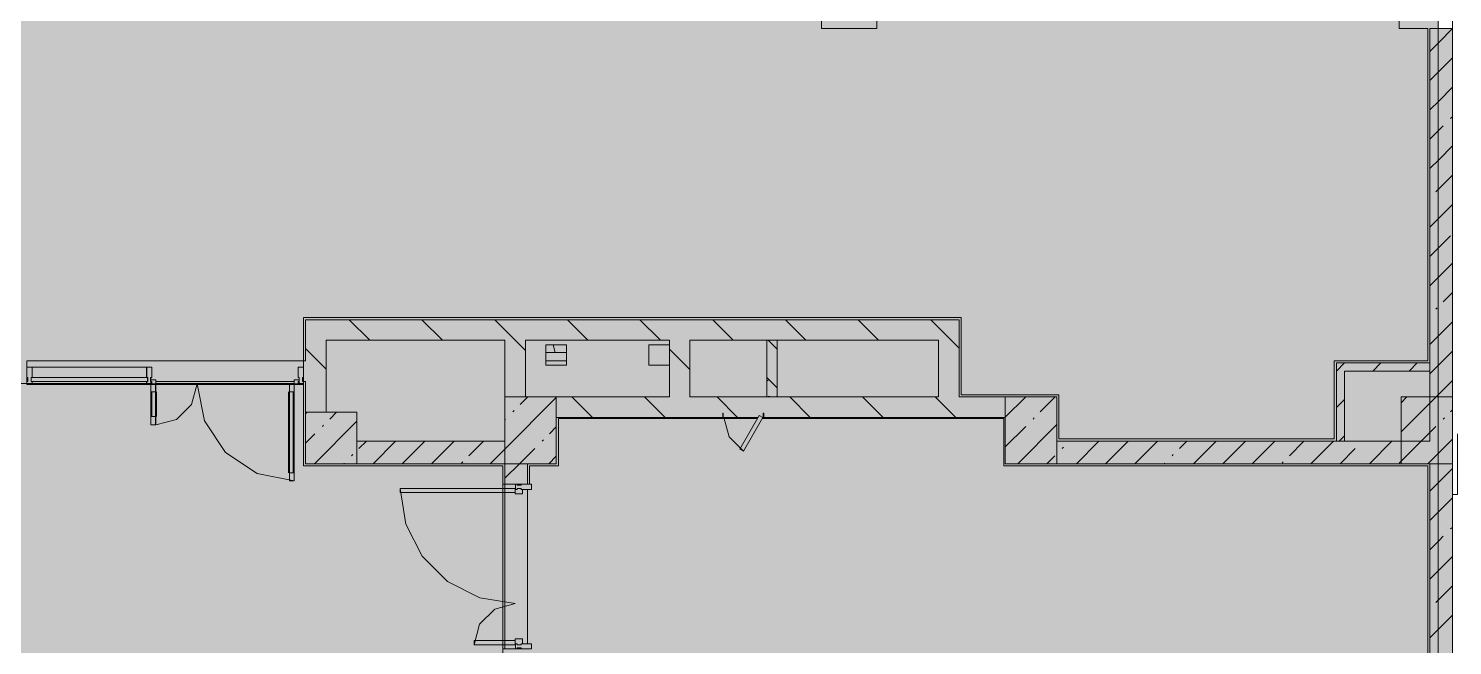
# Model space of a CAD drawing. Header units: millimetres. Extents: x -3817 to 677485, y -22715 to 103890.
# Drawn here: x 24509 to 24618.1, y -19532 to -19484.7 of the extents above; entities that cross this region are included whole.
import ezdxf

# ---------------------------------------------------------------- set-up
doc = ezdxf.new("R2010")
doc.units = ezdxf.units.MM
doc.layers.add('PDF _Геометрия', color=7, linetype='Continuous', true_color=0x1d1d1d)
doc.layers.add('PDF _Сплошная заливка', color=7, linetype='Continuous', true_color=0xffffff)

msp = doc.modelspace()

# ---------------------------------------------------------------- hatches: boundary and pattern name
at = {"layer": 'PDF _Сплошная заливка', "true_color": 0xd9d9d9, "transparency": 33554559}
for points in [[(24545.77, -19605.85), (24548.4, -19605.85), (24548.4, -19577.98), (24617.06, -19577.98), (24617.06, -19388.54), (24281.17, -19388.54), (24281.17, -19415.78), (24252.82, -19415.78), (24252.82, -19605.85), (24516.41, -19605.85)], [(24616.35, -19571.98), (24617.06, -19571.98), (24617.06, -19484.74), (24616.35, -19484.74), (24616.35, -19571.16)], [(24578.71, -19508.6), (24578.71, -19507.03), (24530.21, -19507.03), (24530.21, -19508.6), (24575.13, -19508.6)], [(24530.21, -19514.11), (24531.79, -19514.11), (24531.79, -19508.6), (24530.21, -19508.6), (24530.21, -19513.93)], [(24609.19, -19516.32), (24609.82, -19516.32), (24609.82, -19510.33), (24609.19, -19510.33), (24609.19, -19513.93)], [(24518.12, -19511.77), (24518.12, -19511.46), (24509.19, -19511.46), (24509.19, -19511.77), (24516.41, -19511.77)], [(24545.77, -19518.05), (24549.42, -19518.05), (24549.42, -19512.93), (24545.49, -19512.93), (24545.49, -19518.05)], [(24583.83, -19514.51), (24583.83, -19512.93), (24549.42, -19512.93), (24549.42, -19514.51), (24564.89, -19514.51), (24564.98, -19514.35), (24565.33, -19514.51), (24575.13, -19514.51)], [(24604.5, -19518.05), (24616.35, -19518.05), (24616.35, -19516.32), (24587.77, -19516.32), (24587.77, -19518.05)]]:
    msp.add_hatch(color=254, dxfattribs=at).paths.add_polyline_path(points)
at = {"layer": 'PDF _Сплошная заливка', "transparency": 33554559}
msp.add_hatch(color=256, dxfattribs=at).paths.add_polyline_path([(24617.06, -19571.98), (24618.08, -19571.98), (24618.08, -19484.74), (24617.06, -19484.74), (24617.06, -19571.43)])
at = {"layer": 'PDF _Сплошная заливка', "true_color": 0xd9d9d9, "transparency": 33554559}
h = msp.add_hatch(color=254, dxfattribs=at)
h.paths.add_polyline_path([(24545.77, -19541.67), (24547.22, -19541.67), (24547.22, -19532.22), (24545.49, -19532.22), (24545.49, -19541.67)], flags=0)
h.paths.add_polyline_path([(24545.77, -19519.63), (24547.22, -19519.63), (24547.22, -19518.05), (24545.49, -19518.05), (24545.49, -19519.63)], flags=0)
at = {"layer": 'PDF _Сплошная заливка', "true_color": 0xcdcdcd, "transparency": 33554559}
msp.add_hatch(color=254, dxfattribs=at).paths.add_polyline_path([(24545.77, -19520.26), (24546.28, -19520.26), (24546.28, -19519.94), (24537.47, -19519.94), (24537.47, -19520.26)])

# ---------------------------------------------------------------- linework, layer by layer
at = {"layer": 'PDF _Геометрия', "color": 253, "lineweight": 9, "true_color": 0xaaaaaa}
for points in [[(24616.98, -19618.88), (24616.98, -19525.3), (24616.98, -19524.9), (24616.98, -19431.32)], [(24618.08, -19513.93), (24618.08, -19453.33), (24618.08, -19484.59), (24618.08, -19512.93), (24618.08, -19518.05), (24618.08, -19520.41), (24618.08, -19518.05)]]:
    msp.add_lwpolyline(points, dxfattribs=at)
at = {"layer": 'PDF _Геометрия', "color": 9, "lineweight": 9, "true_color": 0xb7b7b7}
for points in [[(24573.99, -19481.89), (24573.99, -19484.74), (24569.74, -19484.74), (24569.74, -19481.89)], [(24569.74, -19481.89), (24569.74, -19484.74), (24573.99, -19484.74), (24573.99, -19481.89)], [(24613.99, -19481.89), (24613.99, -19484.74), (24616.19, -19484.74), (24613.99, -19484.74), (24613.99, -19481.89)], [(24530.05, -19510.67), (24530.05, -19506.87), (24580.44, -19506.87), (24580.44, -19512.77), (24587.93, -19512.77), (24587.93, -19516.15), (24609.03, -19516.15), (24609.03, -19510.18), (24616.19, -19510.18), (24616.19, -19484.74), (24616.19, -19510.18), (24609.03, -19510.18), (24609.03, -19516.15), (24587.93, -19516.15), (24587.93, -19512.77), (24580.44, -19512.77), (24580.44, -19506.87), (24530.05, -19506.87), (24530.05, -19510.18)], [(24550.22, -19509.55), (24550.22, -19508.94), (24548.64, -19508.94), (24548.64, -19509.55)], [(24549.35, -19509.55), (24549.18, -19508.94)], [(24548.64, -19510.18), (24548.64, -19510.51), (24550.22, -19510.51), (24550.22, -19510.18)], [(24518.36, -19511.91), (24476.99, -19511.91), (24476.99, -19518.21), (24438.87, -19518.21), (24438.87, -19516), (24437.68, -19516), (24438.87, -19516), (24438.87, -19518.21), (24476.99, -19518.21), (24476.99, -19511.91), (24491.87, -19511.91), (24491.87, -19511.75), (24491.87, -19512), (24504.62, -19512), (24504.62, -19511.75), (24504.62, -19511.91), (24508.87, -19511.91), (24508.87, -19511.75)], [(24508.87, -19511.46), (24508.87, -19512), (24530.05, -19512), (24530.05, -19511.46)], [(24518.36, -19511.62), (24518.76, -19511.62), (24518.76, -19511.93), (24518.36, -19511.93)], [(24529.35, -19511.91), (24518.76, -19511.91)], [(24529.35, -19511.93), (24529.35, -19519.37), (24526.5, -19518.81), (24524.08, -19517.19), (24522.47, -19514.78), (24521.91, -19511.93), (24521.48, -19513.51), (24520.33, -19514.66), (24518.76, -19515.08), (24518.76, -19511.93)], [(24529.74, -19511.93), (24529.35, -19511.93), (24529.35, -19511.62), (24529.74, -19511.62)], [(24530.05, -19511.91), (24530.05, -19518.21), (24545.33, -19518.21), (24530.05, -19518.21), (24530.05, -19511.91), (24529.74, -19511.91)], [(24530.05, -19511.75), (24530.05, -19512)], [(24518.36, -19512.56), (24518.72, -19512.56)], [(24518.44, -19514.45), (24518.44, -19512.56)], [(24518.79, -19514.45), (24518.79, -19512.56)], [(24528.92, -19518.74), (24528.92, -19512.56)], [(24529.35, -19512.56), (24528.99, -19512.56)], [(24529.27, -19518.74), (24529.27, -19512.56)], [(24518.36, -19514.45), (24518.72, -19514.45)], [(24562.26, -19514.51), (24562.66, -19516), (24563.76, -19517.1)], [(24545.49, -19532.22), (24545.33, -19532.22), (24545.33, -19538.52), (24534.46, -19538.52), (24534.46, -19541.51), (24531.63, -19541.51), (24531.63, -19541.61), (24531.63, -19541.51), (24534.46, -19541.51), (24534.46, -19538.52), (24545.33, -19538.52), (24545.33, -19518.21), (24545.33, -19519.62), (24545.49, -19519.62), (24545.33, -19519.62), (24545.33, -19532.22), (24546.75, -19532.22)], [(24529.35, -19518.74), (24528.99, -19518.74)], [(24546.83, -19520.02), (24546.83, -19520.37), (24546.28, -19520.37), (24546.28, -19519.94), (24537.47, -19519.94), (24537.9, -19522.67), (24539.15, -19525.12), (24541.1, -19527.07), (24543.56, -19528.33), (24546.28, -19528.76), (24544.71, -19529.18), (24543.55, -19530.33), (24543.13, -19531.91), (24546.28, -19531.91), (24546.28, -19531.47), (24546.83, -19531.47), (24546.83, -19531.83)], [(24546.44, -19519.94), (24546.75, -19519.94)], [(24547.22, -19519.62), (24547.38, -19519.62), (24547.22, -19519.62)], [(24546.44, -19531.91), (24546.75, -19531.91)]]:
    msp.add_lwpolyline(points, dxfattribs=at)
at = {"layer": 'PDF _Геометрия', "color": 7, "lineweight": 9}
for points in [[(24618.08, -19481.59), (24618.08, -19484.59), (24618.08, -19488.13)], [(24617.06, -19485.77), (24618.08, -19484.74)], [(24617.06, -19575.92), (24618.08, -19575.92), (24618.08, -19571.98), (24617.06, -19571.98), (24618.08, -19571.98), (24618.08, -19484.74), (24617.06, -19484.74)], [(24617.06, -19488.01), (24618.08, -19486.99)], [(24617.06, -19490.26), (24618.08, -19489.23)], [(24618.08, -19490.49), (24618.08, -19494.43)], [(24617.06, -19492.5), (24617.38, -19492.18)], [(24617.94, -19491.62), (24618.03, -19491.53)], [(24617.06, -19494.75), (24618.08, -19493.72)], [(24617.06, -19496.99), (24618.08, -19495.97)], [(24618.08, -19496.79), (24618.08, -19500.73)], [(24617.06, -19499.24), (24618.08, -19498.21)], [(24617.06, -19501.48), (24617.94, -19500.6)], [(24617.06, -19503.73), (24618.08, -19502.7)], [(24618.08, -19503.09), (24618.08, -19507.03)], [(24617.38, -19505.65), (24618.08, -19504.95)], [(24617.06, -19508.22), (24618.08, -19507.19)], [(24617.06, -19510.46), (24618.08, -19509.44)], [(24618.08, -19509.39), (24618.08, -19512.93)], [(24617.06, -19512.71), (24618.08, -19511.68)], [(24617.06, -19518.05), (24618.08, -19518.05), (24618.08, -19512.93), (24617.06, -19512.93)], [(24618.08, -19525.56), (24618.08, -19521.66), (24618.08, -19520.41), (24618.48, -19520.41), (24618.48, -19515.77)], [(24617.06, -19519.44), (24618.08, -19518.42)], [(24618.08, -19518.05), (24618.08, -19520.41)], [(24617.06, -19521.69), (24618.08, -19520.66)], [(24617.06, -19523.93), (24617.38, -19523.61)], [(24617.94, -19523.05), (24618.03, -19522.96)], [(24617.06, -19526.18), (24618.08, -19525.15)], [(24617.06, -19528.42), (24618.08, -19527.4)], [(24618.08, -19531.86), (24618.08, -19527.92)], [(24617.06, -19530.67), (24618.08, -19529.64)]]:
    msp.add_lwpolyline(points, dxfattribs=at)
at = {"layer": 'PDF _Геометрия', "color": 8, "lineweight": 9, "true_color": 0x737373}
for points in [[(24616.35, -19510.96), (24616.35, -19516.32), (24609.82, -19516.32), (24609.82, -19510.96), (24616.35, -19510.96), (24616.35, -19510.33), (24616.35, -19484.74), (24617.06, -19484.74)], [(24616.35, -19486.48), (24617.06, -19485.77)], [(24616.35, -19488.72), (24617.06, -19488.01)], [(24616.35, -19490.97), (24617.06, -19490.26)], [(24616.35, -19493.21), (24617.06, -19492.5)], [(24616.35, -19495.46), (24617.06, -19494.75)], [(24616.82, -19497.24), (24617.06, -19496.99)], [(24616.35, -19499.95), (24617.06, -19499.24)], [(24616.35, -19502.19), (24617.06, -19501.48)], [(24616.35, -19504.44), (24617.06, -19503.73)], [(24616.82, -19506.22), (24616.91, -19506.12)], [(24565.33, -19514.51), (24583.83, -19514.51), (24583.83, -19512.93), (24580.29, -19512.93), (24580.29, -19507.03), (24578.71, -19507.03), (24530.21, -19507.03), (24530.21, -19508.6), (24530.21, -19510.18), (24530.05, -19510.18), (24530.05, -19511.75), (24530.21, -19511.75), (24530.21, -19514.11), (24531.79, -19514.11), (24531.79, -19508.6), (24545.49, -19508.6), (24545.49, -19512.93), (24545.49, -19514.51)], [(24535.15, -19508.6), (24533.57, -19507.03)], [(24540.72, -19508.6), (24539.14, -19507.03)], [(24547.06, -19509.38), (24546.28, -19508.6), (24544.71, -19507.03)], [(24551.85, -19508.6), (24550.28, -19507.03)], [(24557.42, -19508.6), (24555.84, -19507.03)], [(24562.99, -19508.6), (24561.41, -19507.03)], [(24568.55, -19508.6), (24566.98, -19507.03)], [(24574.12, -19508.6), (24572.55, -19507.03)], [(24580.29, -19509.2), (24578.71, -19507.63), (24578.12, -19507.03)], [(24616.35, -19508.93), (24617.06, -19508.22)], [(24531.79, -19510.81), (24530.21, -19509.23)], [(24548.64, -19509.55), (24550.22, -19509.55)], [(24548.64, -19509.55), (24549.42, -19509.55), (24548.64, -19509.55)], [(24559.66, -19510.85), (24558.09, -19509.27)], [(24508.87, -19510.67), (24508.87, -19510.18), (24530.05, -19510.18), (24530.05, -19510.67)], [(24509.27, -19510.67), (24518.04, -19510.67)], [(24550.22, -19510.18), (24548.64, -19510.18), (24549.42, -19510.18), (24548.64, -19510.18)], [(24616.35, -19510.33), (24609.82, -19510.33), (24609.19, -19510.33), (24609.19, -19516.32), (24587.77, -19516.32), (24587.77, -19518.05), (24616.35, -19518.05), (24616.35, -19570.45), (24616.35, -19570.55)], [(24609.19, -19510.97), (24609.82, -19510.34), (24609.83, -19510.33)], [(24611.98, -19510.96), (24612.61, -19510.33)], [(24614.76, -19510.96), (24615.39, -19510.33)], [(24616.35, -19511.17), (24617.06, -19510.46)], [(24509.27, -19511.77), (24509.27, -19511.91), (24509.27, -19511.77), (24518.04, -19511.77)], [(24518.04, -19511.77), (24518.04, -19511.91), (24518.04, -19511.77)], [(24529.35, -19511.75), (24518.76, -19511.75)], [(24530.05, -19511.46), (24530.05, -19511.75)], [(24544.37, -19518.05), (24545.49, -19516.93), (24549.42, -19512.99)], [(24546.66, -19513.51), (24547.24, -19512.93)], [(24552.19, -19514.51), (24550.61, -19512.93)], [(24557.76, -19514.51), (24556.18, -19512.93)], [(24563.32, -19514.51), (24561.75, -19512.93)], [(24568.89, -19514.51), (24567.32, -19512.93)], [(24574.46, -19514.51), (24572.89, -19512.93)], [(24580.03, -19514.51), (24578.45, -19512.93)], [(24583.83, -19514.5), (24585.41, -19512.93)], [(24586.51, -19514.07), (24587.65, -19512.93)], [(24614.15, -19515.62), (24616.84, -19512.93)], [(24617.06, -19512.93), (24614.15, -19512.93), (24614.15, -19518.05), (24617.06, -19518.05)], [(24614.15, -19513.38), (24614.57, -19512.95)], [(24616.35, -19513.42), (24617.06, -19512.71)], [(24530.21, -19514.24), (24530.34, -19514.11)], [(24532.07, -19514.63), (24532.59, -19514.11)], [(24546.1, -19514.07), (24546.19, -19513.98)], [(24609.19, -19513.76), (24609.82, -19513.13)], [(24530.9, -19518.05), (24534.15, -19514.8)], [(24531.51, -19515.2), (24531.6, -19515.1)], [(24545.49, -19514.68), (24545.54, -19514.63)], [(24548.9, -19515.76), (24549.42, -19515.24)], [(24549.42, -19514.51), (24562.18, -19514.51), (24564.89, -19514.51)], [(24583.83, -19516.75), (24585.39, -19515.2)], [(24584.78, -19518.05), (24587.77, -19515.06)], [(24585.95, -19514.63), (24586.04, -19514.54)], [(24614.15, -19517.87), (24616.82, -19515.2), (24616.35, -19515.66)], [(24530.21, -19516.49), (24530.94, -19515.76)], [(24534.31, -19516.88), (24534.88, -19516.32)], [(24535.39, -19518.05), (24537.12, -19516.32)], [(24537.63, -19518.05), (24539.36, -19516.32)], [(24539.88, -19518.05), (24541.61, -19516.32)], [(24542.73, -19517.44), (24543.85, -19516.32)], [(24548.34, -19516.32), (24548.44, -19516.23)], [(24588.75, -19516.32), (24588.75, -19516.32)], [(24589.27, -19518.05), (24591, -19516.32)], [(24591.51, -19518.05), (24593.24, -19516.32)], [(24593.76, -19518.05), (24595.49, -19516.32)], [(24597.17, -19516.88), (24597.73, -19516.32)], [(24598.25, -19518.05), (24599.98, -19516.32)], [(24600.49, -19518.05), (24602.22, -19516.32)], [(24602.74, -19518.05), (24604.47, -19516.32)], [(24605.59, -19517.44), (24606.71, -19516.32)], [(24607.23, -19518.05), (24608.96, -19516.32)], [(24609.19, -19516.32), (24609.82, -19516.32)], [(24609.41, -19516.32), (24609.82, -19515.91)], [(24611.2, -19516.32), (24611.2, -19516.32)], [(24611.72, -19518.05), (24613.45, -19516.32)], [(24614.01, -19518), (24615.69, -19516.32)], [(24533.75, -19517.44), (24533.84, -19517.35)], [(24545.49, -19519.17), (24546.61, -19518.05), (24547.78, -19516.88)], [(24588.19, -19516.88), (24588.29, -19516.79)], [(24596.61, -19517.44), (24596.7, -19517.35)], [(24609.47, -19518.05), (24610.64, -19516.88)], [(24533.14, -19518.05), (24533.19, -19518)], [(24542.17, -19518), (24542.26, -19517.91)], [(24547.22, -19518.05), (24547.22, -19519.62)], [(24548.86, -19518.05), (24549.42, -19517.48)], [(24587.02, -19518.05), (24587.63, -19517.44)], [(24596, -19518.05), (24596.05, -19518)], [(24605.03, -19518), (24605.12, -19517.91)], [(24616.35, -19520.15), (24617.06, -19519.44)], [(24545.49, -19532.22), (24545.49, -19519.63), (24546.75, -19519.63)], [(24547.22, -19520.02), (24547.22, -19531.83)], [(24616.35, -19522.4), (24617.06, -19521.69)], [(24616.35, -19524.64), (24617.06, -19523.93)], [(24616.35, -19526.89), (24617.06, -19526.18)], [(24616.82, -19528.67), (24617.06, -19528.42)], [(24616.35, -19531.38), (24617.06, -19530.67)]]:
    msp.add_lwpolyline(points, dxfattribs=at)
for points in [[(24547.06, -19512.93), (24547.06, -19508.6), (24558.09, -19508.6), (24558.09, -19512.93)], [(24578.71, -19512.93), (24565.33, -19512.93), (24562.18, -19512.93), (24559.66, -19512.93), (24559.66, -19508.6), (24578.71, -19508.6)], [(24566.35, -19512.93), (24566.35, -19508.6), (24565.56, -19508.6), (24565.56, -19512.93)], [(24508.95, -19511.46), (24508.95, -19511.77), (24508.87, -19511.77), (24508.87, -19511.91), (24509.27, -19511.91), (24509.27, -19511.77), (24509.19, -19511.77), (24509.19, -19511.46), (24509.27, -19511.46), (24509.27, -19510.67), (24508.87, -19510.67), (24508.87, -19511.46)], [(24518.04, -19511.46), (24509.27, -19511.46), (24509.27, -19510.67), (24518.04, -19510.67)], [(24518.12, -19511.46), (24518.12, -19511.77), (24518.04, -19511.77), (24518.04, -19511.91), (24518.43, -19511.91), (24518.43, -19511.77), (24518.35, -19511.77), (24518.35, -19511.46), (24518.43, -19511.46), (24518.43, -19510.67), (24518.04, -19510.67), (24518.04, -19511.46)], [(24518.13, -19511.46), (24518.13, -19511.77), (24518.05, -19511.77), (24518.05, -19511.91), (24518.44, -19511.91), (24518.44, -19511.77), (24518.36, -19511.77), (24518.36, -19511.46), (24518.44, -19511.46), (24518.44, -19510.67), (24518.05, -19510.67), (24518.05, -19511.46)], [(24529.74, -19511.77), (24529.66, -19511.77), (24529.66, -19511.91), (24530.05, -19511.91), (24530.05, -19511.77), (24529.98, -19511.77), (24529.98, -19511.46), (24530.05, -19511.46), (24530.05, -19510.67), (24529.66, -19510.67), (24529.66, -19511.46), (24529.74, -19511.46)], [(24518.12, -19511.46), (24509.19, -19511.46), (24509.19, -19511.77), (24518.12, -19511.77)], [(24518.04, -19511.91), (24509.27, -19511.91)], [(24549.42, -19518.05), (24549.42, -19512.93), (24545.49, -19512.93), (24545.49, -19518.05)], [(24587.77, -19518.05), (24587.77, -19512.93), (24583.83, -19512.93), (24583.83, -19518.05)], [(24534.15, -19514.11), (24530.21, -19514.11), (24530.21, -19518.05), (24534.15, -19518.05)], [(24545.49, -19516.32), (24534.15, -19516.32), (24534.15, -19518.05), (24545.49, -19518.05)], [(24617.06, -19517.2), (24616.21, -19518.05), (24616.35, -19517.91)], [(24547.22, -19519.63), (24547.22, -19518.05), (24545.49, -19518.05), (24545.49, -19519.63)], [(24546.75, -19519.7), (24546.44, -19519.7), (24546.44, -19519.63), (24546.31, -19519.63), (24546.31, -19520.02), (24546.44, -19520.02), (24546.44, -19519.94), (24546.75, -19519.94), (24546.75, -19520.02), (24547.54, -19520.02), (24547.54, -19519.63), (24546.75, -19519.63)], [(24546.44, -19531.91), (24546.44, -19531.83), (24546.31, -19531.83), (24546.31, -19532.22), (24546.44, -19532.22), (24546.44, -19532.14), (24546.75, -19532.14), (24546.75, -19532.22), (24547.54, -19532.22), (24547.54, -19531.83), (24546.75, -19531.83), (24546.75, -19531.91)]]:
    msp.add_lwpolyline(points, close=True, dxfattribs=at)
at = {"layer": 'PDF _Геометрия', "color": 253, "lineweight": 9, "true_color": 0xa3a3a3}
for points in [[(24566.35, -19509.28), (24565.67, -19508.6)], [(24566.35, -19512.25), (24565.56, -19511.46)], [(24565.57, -19511.62), (24565.67, -19511.71)], [(24565.65, -19512.9), (24565.78, -19512.89)], [(24566.21, -19512.93), (24566.35, -19512.88)]]:
    msp.add_lwpolyline(points, dxfattribs=at)
at = {"layer": 'PDF _Геометрия', "color": 9, "lineweight": 9, "true_color": 0xb7b7b7}
for points in [[(24548.64, -19508.94), (24550.22, -19508.94), (24550.22, -19510.51), (24548.64, -19510.51)], [(24558.09, -19508.94), (24556.51, -19508.94), (24556.51, -19510.51), (24558.09, -19510.51)], [(24556.51, -19508.94), (24558.09, -19508.94), (24558.09, -19510.51), (24556.51, -19510.51)], [(24518.76, -19511.93), (24518.76, -19511.62), (24518.36, -19511.62), (24518.76, -19511.62), (24518.76, -19511.93), (24518.36, -19511.93)], [(24518.36, -19511.93), (24518.76, -19511.93), (24518.76, -19511.62), (24518.36, -19511.62)], [(24518.72, -19511.93), (24518.36, -19511.93), (24518.36, -19515.08), (24518.72, -19515.08), (24518.72, -19511.93), (24518.36, -19511.93), (24518.36, -19515.08), (24518.72, -19515.08)], [(24528.99, -19511.93), (24529.35, -19511.93), (24529.35, -19519.37), (24528.99, -19519.37), (24528.99, -19511.93), (24528.99, -19519.37), (24529.35, -19519.37), (24529.35, -19511.93)], [(24529.35, -19511.93), (24529.35, -19511.62), (24529.74, -19511.62), (24529.35, -19511.62), (24529.35, -19511.93), (24529.74, -19511.93)], [(24529.35, -19511.93), (24529.74, -19511.93), (24529.74, -19511.62), (24529.35, -19511.62)], [(24547.38, -19519.62), (24547.38, -19518.21), (24549.59, -19518.21), (24549.59, -19514.58), (24564.85, -19514.58), (24549.59, -19514.58), (24549.59, -19518.21), (24547.38, -19518.21)], [(24562.22, -19514.19), (24562.18, -19514.19), (24562.18, -19514.51), (24562.22, -19514.51)], [(24563.76, -19517.1), (24565.25, -19514.51), (24564.98, -19514.35), (24563.49, -19516.94)], [(24565.21, -19514.58), (24583.72, -19514.58), (24583.72, -19518.21), (24616.19, -19518.21), (24616.19, -19570.29), (24616.01, -19570.29), (24616.19, -19570.29), (24616.19, -19518.21), (24583.72, -19518.21), (24583.72, -19514.58)], [(24565.29, -19514.19), (24565.29, -19514.51), (24565.33, -19514.51), (24565.33, -19514.19)], [(24546.28, -19520.26), (24546.28, -19519.94), (24537.47, -19519.94), (24537.47, -19520.26)], [(24546.28, -19531.59), (24543.13, -19531.59), (24543.13, -19531.91), (24546.28, -19531.91)]]:
    msp.add_lwpolyline(points, close=True, dxfattribs=at)
at = {"layer": 'PDF _Геометрия', "color": 7, "lineweight": 9}
for points in [[(24618.08, -19513.93), (24617.94, -19514.07)], [(24617.47, -19514.54), (24617.38, -19514.63)], [(24618.08, -19516.17), (24617.06, -19517.2)]]:
    msp.add_lwpolyline(points, close=True, dxfattribs=at)
at = {"layer": 'PDF _Сплошная заливка', "color": 254, "lineweight": 35, "true_color": 0xd9d9d9, "transparency": 33554559}
for points in [[(24580.29, -19512.93), (24580.29, -19507.03), (24578.71, -19512.93), (24578.71, -19507.03)], [(24545.49, -19512.93), (24547.06, -19512.93), (24545.49, -19508.6), (24547.06, -19508.6)], [(24559.66, -19512.93), (24559.66, -19508.6), (24558.09, -19512.93), (24558.09, -19508.6)], [(24566.35, -19512.93), (24566.35, -19508.6), (24565.56, -19512.93), (24565.56, -19508.6)], [(24530.21, -19511.75), (24530.21, -19510.18), (24530.05, -19511.75), (24530.05, -19510.18)], [(24616.35, -19510.96), (24616.35, -19510.33), (24609.82, -19510.96), (24609.82, -19510.33)], [(24587.77, -19518.05), (24587.77, -19512.93), (24583.83, -19518.05), (24583.83, -19512.93)], [(24617.06, -19518.05), (24617.06, -19512.93), (24614.15, -19518.05), (24614.15, -19512.93)], [(24534.15, -19518.05), (24534.15, -19514.11), (24530.21, -19518.05), (24530.21, -19514.11)], [(24545.49, -19518.05), (24545.49, -19516.32), (24534.15, -19518.05), (24534.15, -19516.32)]]:
    msp.add_solid(points, dxfattribs=at)
at = {"layer": 'PDF _Сплошная заливка', "color": 254, "lineweight": 35, "true_color": 0xcdcdcd, "transparency": 33554559}
for points in [[(24518.72, -19515.08), (24518.72, -19511.93), (24518.36, -19515.08), (24518.36, -19511.93)], [(24529.35, -19519.37), (24529.35, -19511.93), (24528.99, -19519.37), (24528.99, -19511.93)], [(24563.76, -19517.1), (24565.25, -19514.51), (24563.49, -19516.94), (24564.98, -19514.35)], [(24543.13, -19531.91), (24546.28, -19531.91), (24543.13, -19531.59), (24546.28, -19531.59)]]:
    msp.add_solid(points, dxfattribs=at)
at = {"layer": 'PDF _Сплошная заливка', "lineweight": 35, "transparency": 33554559}
msp.add_solid([(24618.08, -19518.05), (24618.08, -19512.93), (24617.06, -19518.05), (24617.06, -19512.93)], dxfattribs=at)

doc.saveas('drawing.dxf')
